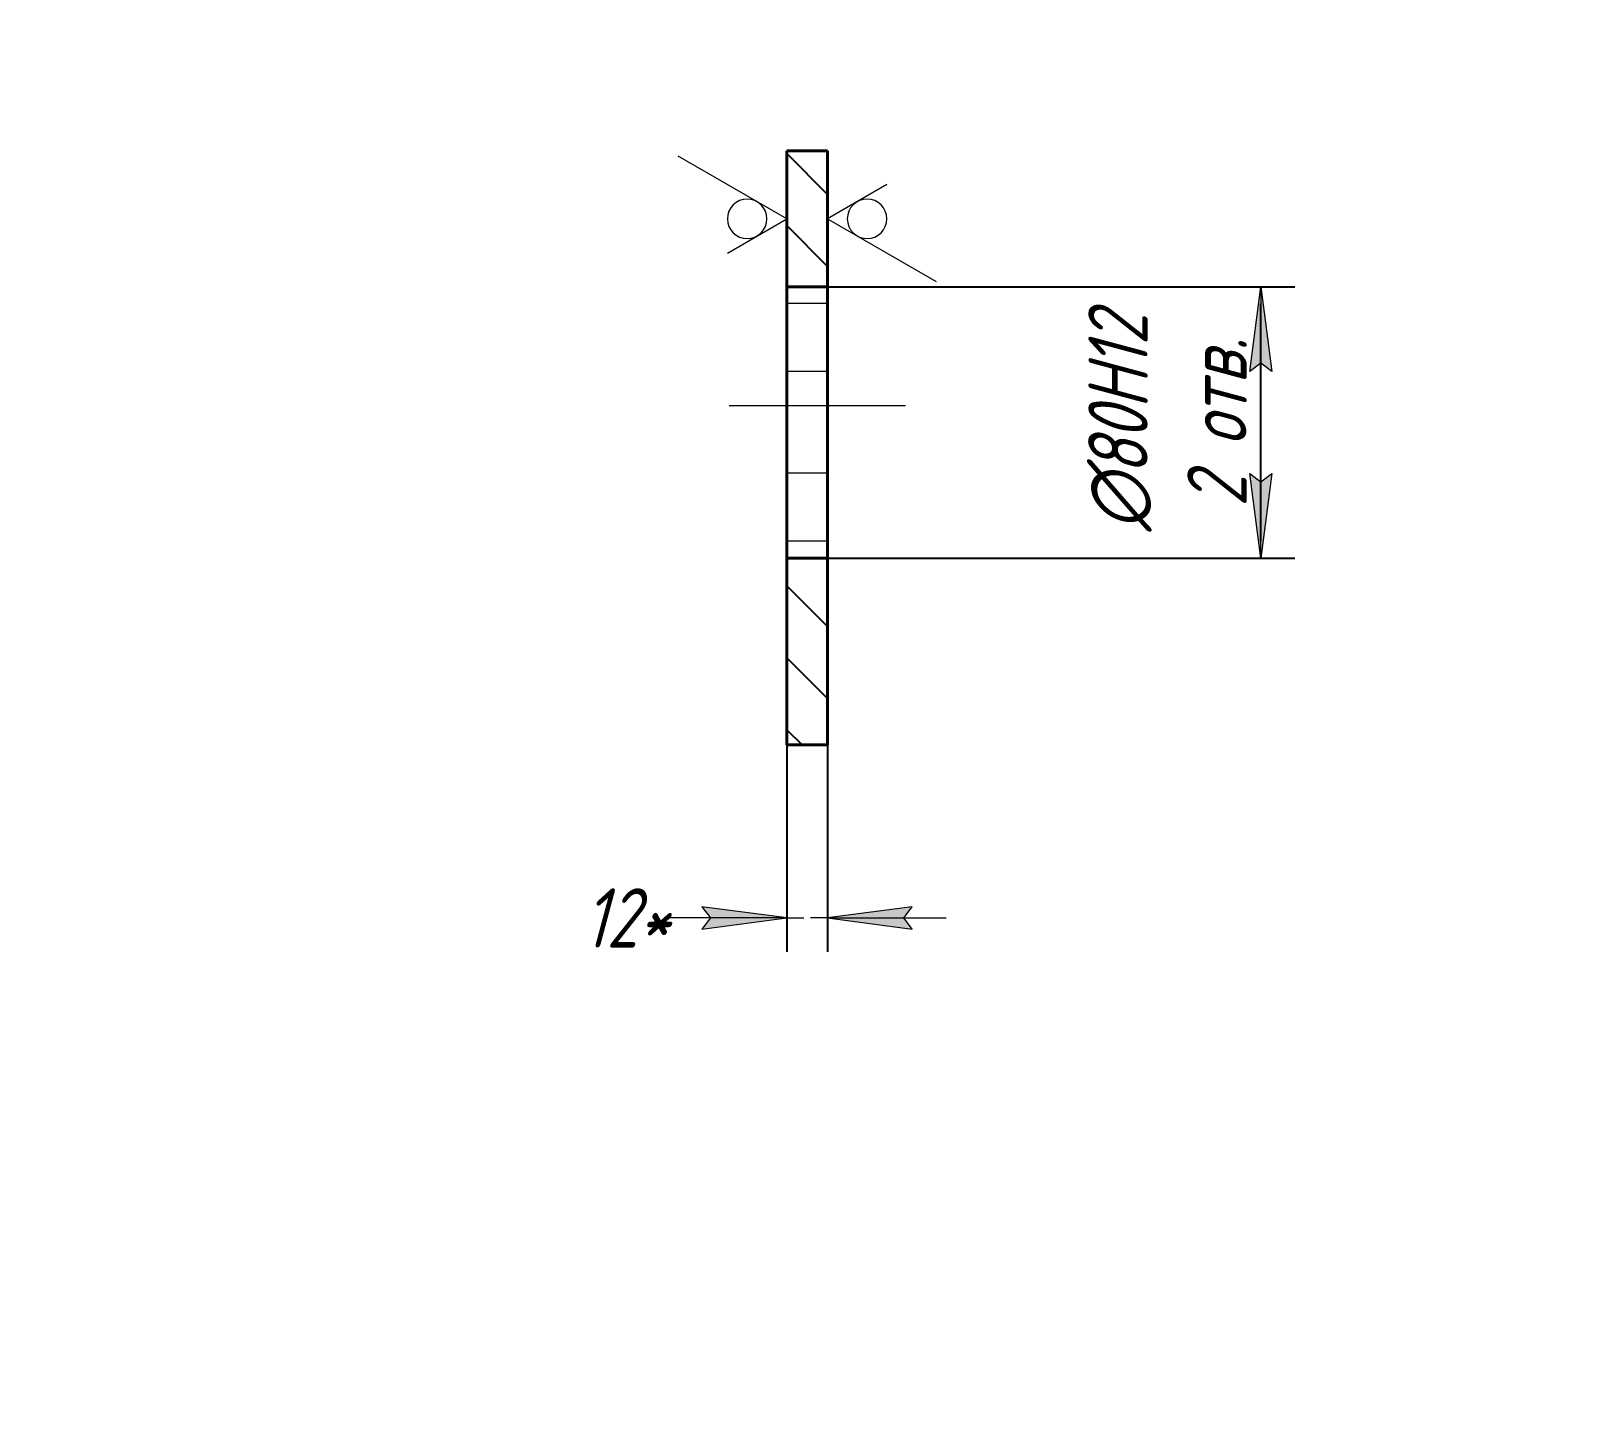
# Model space of a CAD drawing. Header units: millimetres. Extents: x 0 to 210, y 0 to 297.
# Drawn here: x 0 to 91, y 89.4 to 170.6 of the extents above; entities that cross this region are included whole.
import ezdxf

# ---------------------------------------------------------------- set-up
doc = ezdxf.new("R2010")
doc.units = ezdxf.units.MM
for name, pattern in [('K5LT_AXLED', [19.5, 15, -1.5, 1.5, -1.5]), ('K5LT_BASIC', [0]), ('K5LT_DASHED', [6, 4, -2]), ('K5LT_THIN', [0])]:
    doc.linetypes.add(name, pattern=pattern)
doc.layers.add('Системный слой', color=7, linetype='Continuous')
doc.styles.add('KDIMTEXTSTYLE', font='GOST_AU.SHX', dxfattribs={"width": 0.96, "oblique": 15, "height": 5})
doc.dimstyles.new('KDIMSTYLE (0.20)', dxfattribs={"dimtxt": 5, "dimasz": 1, "dimexe": 2, "dimexo": 0.0625, "dimgap": 1, "dimtad": 1, "dimlfac": 5, "dimtxsty": 'KDIMTEXTSTYLE', "dimsah": 1, "dimcen": 0.09, "dimdle": 1, "dimadec": 0, "dimazin": 0, "dimtfac": 0.667, "dimtmove": 0, "dimatfit": 3, "dimfxl": 1, "dimtvp": 1, "dimtolj": 1, "dimtzin": 0, "dimarcsym": 0})

# ---------------------------------------------------------------- blocks, each defined once
blk = doc.blocks.new('KDIMARROW_01')
at = {"layer": 'Системный слой'}
blk.add_hatch(color=0, dxfattribs=at).paths.add_polyline_path([(-5, -0.658), (0, 0), (-5, 0.658), (-4.5, 0)])
at = {"layer": 'Системный слой', "color": 0, "linetype": 'K5LT_THIN', "lineweight": 18}
for p, q in [((-4.5, 0), (-5, 0.658)), ((-5, 0.658), (0, 0)), ((0, 0), (-5, -0.658)), ((-5, -0.658), (-4.5, 0)), ((0, 0), (-1, 0))]:
    blk.add_line(p, q, dxfattribs=at)
blk = doc.blocks.new('U0')
at = {"layer": 'Системный слой', "color": 7, "linetype": 'K5LT_THIN', "lineweight": 18}
for p, q in [((44.551, 159.5), (38.149, 163.196)), ((41.051, 157.479), (44.551, 159.5))]:
    blk.add_line(p, q, dxfattribs=at)
blk.add_arc((42.217, 159.5), 1.167, 0, 359.99999, dxfattribs=at)
blk = doc.blocks.new('U1')
at = {"layer": 'Системный слой', "color": 7, "linetype": 'K5LT_THIN', "lineweight": 18}
for p, q in [((50.451, 161.521), (46.951, 159.5)), ((46.951, 159.5), (53.352, 155.804))]:
    blk.add_line(p, q, dxfattribs=at)
blk.add_arc((49.284, 159.5), 1.167, 0, 359.99999, dxfattribs=at)
blk = doc.blocks.new('KDIMARROW_02')
at = {"layer": 'Системный слой'}
blk.add_hatch(color=0, dxfattribs=at).paths.add_polyline_path([(4.5, 0), (5, 0.658), (0, 0), (5, -0.658)])
at = {"layer": 'Системный слой', "color": 0, "linetype": 'K5LT_THIN', "lineweight": 18}
for p, q in [((0, 0), (-1, 0)), ((5, 0.658), (0, 0)), ((0, 0), (5, -0.658)), ((0, 0), (7, 0)), ((4.5, 0), (5, 0.658)), ((5, -0.658), (4.5, 0))]:
    blk.add_line(p, q, dxfattribs=at)

msp = doc.modelspace()

# ---------------------------------------------------------------- hatches: boundary and pattern name
at = {"layer": 'Системный слой'}
h = msp.add_hatch(dxfattribs=at)
h.set_pattern_fill('', angle=135, style=0, pattern_type=0)
h.set_pattern_definition([(135, (0, 0), (-2.12132, -2.12132), [])])
h.paths.add_polyline_path([(46.9506, 155.5), (46.9506, 163.5), (44.5506, 163.5), (44.5506, 155.5)])
h.paths.add_polyline_path([(46.9506, 128.5), (46.9506, 139.5), (44.5506, 139.5), (44.5506, 128.5)])

# ---------------------------------------------------------------- linework, layer by layer
at = {"layer": 'Системный слой', "color": 150, "linetype": 'K5LT_BASIC', "lineweight": 40, "true_color": 0x0080ff}
for p, q in [((44.5506, 163.5), (44.5506, 155.5)), ((44.5506, 163.5), (46.9506, 163.5)), ((46.9506, 163.5), (46.9506, 155.5)), ((44.5506, 155.5), (44.5506, 139.5)), ((44.5506, 155.5), (46.9506, 155.5)), ((46.9506, 155.5), (46.9506, 139.5)), ((44.5506, 139.5), (46.9506, 139.5)), ((44.5506, 139.5), (44.5506, 128.5)), ((46.9506, 139.5), (46.9506, 128.5)), ((46.9506, 128.5), (44.5506, 128.5))]:
    msp.add_line(p, q, dxfattribs=at)
at = {"layer": 'Системный слой', "color": 7, "linetype": 'K5LT_DASHED', "lineweight": 18}
for p, q in [((44.5506, 155.5), (46.9506, 155.5)), ((44.5506, 154.529), (46.9506, 154.529)), ((44.5506, 154.529), (46.9506, 154.529)), ((44.5506, 154.529), (46.9506, 154.529)), ((44.5506, 150.529), (46.9506, 150.529)), ((44.5506, 150.529), (46.9506, 150.529)), ((44.5506, 150.529), (46.9506, 150.529)), ((44.5506, 144.529), (46.9506, 144.529)), ((44.5506, 144.529), (46.9506, 144.529)), ((44.5506, 144.529), (46.9506, 144.529)), ((44.5506, 140.529), (46.9506, 140.529)), ((44.5506, 140.529), (46.9506, 140.529)), ((44.5506, 140.529), (46.9506, 140.529)), ((44.5506, 139.5), (46.9506, 139.5))]:
    msp.add_line(p, q, dxfattribs=at)
at = {"layer": 'Системный слой', "color": 30, "linetype": 'K5LT_AXLED', "lineweight": 18, "true_color": 0xff8000}
msp.add_line((41.1506, 148.5), (51.5506, 148.5), dxfattribs=at)

# ---------------------------------------------------------------- block references
at = {"layer": 'Системный слой'}
for name in ['U0', 'U1']:
    msp.add_blockref(name, (0, 0), dxfattribs=at)

# ---------------------------------------------------------------- dimensions: what is measured, and where the dimension line sits
at = {"layer": 'Системный слой', "color": 7}
msp.add_linear_dim(base=(72.491, 155.5), p1=(46.9506, 139.5), p2=(46.9506, 155.5), angle=90, dimstyle='KDIMSTYLE (0.20)', override={"dimexo": 0, "dimpost": '\\H3.5;\\W0.965;\\Q15;∅<>\\H3.5;\\W0.965;\\Q15;\\Q15;H12\\X\\H3.5;\\W0.965;\\Q15;\\Q15;2 отв.', "dimblk1": 'KDIMARROW_01', "dimblk2": 'KDIMARROW_01', "dimse1": 0, "dimse2": 0, "dimclrt": 7, "dimtolj": 1}, dxfattribs=at).render()
msp.add_linear_dim(base=(44.5506, 118.3081), p1=(46.9506, 132.5), p2=(44.5506, 132.5), location=(35.0851, 118.3081), dimstyle='KDIMSTYLE (0.20)', override={"dimexo": 0, "dimpost": '\\H3.5;\\W0.965;\\Q15;<>\\H3.5;\\W0.965;\\Q15;\\Q15;*', "dimblk1": 'KDIMARROW_02', "dimblk2": 'KDIMARROW_02', "dimse1": 0, "dimse2": 0, "dimclrt": 7, "dimtolj": 1}, dxfattribs=at).render()

doc.saveas('drawing.dxf')
